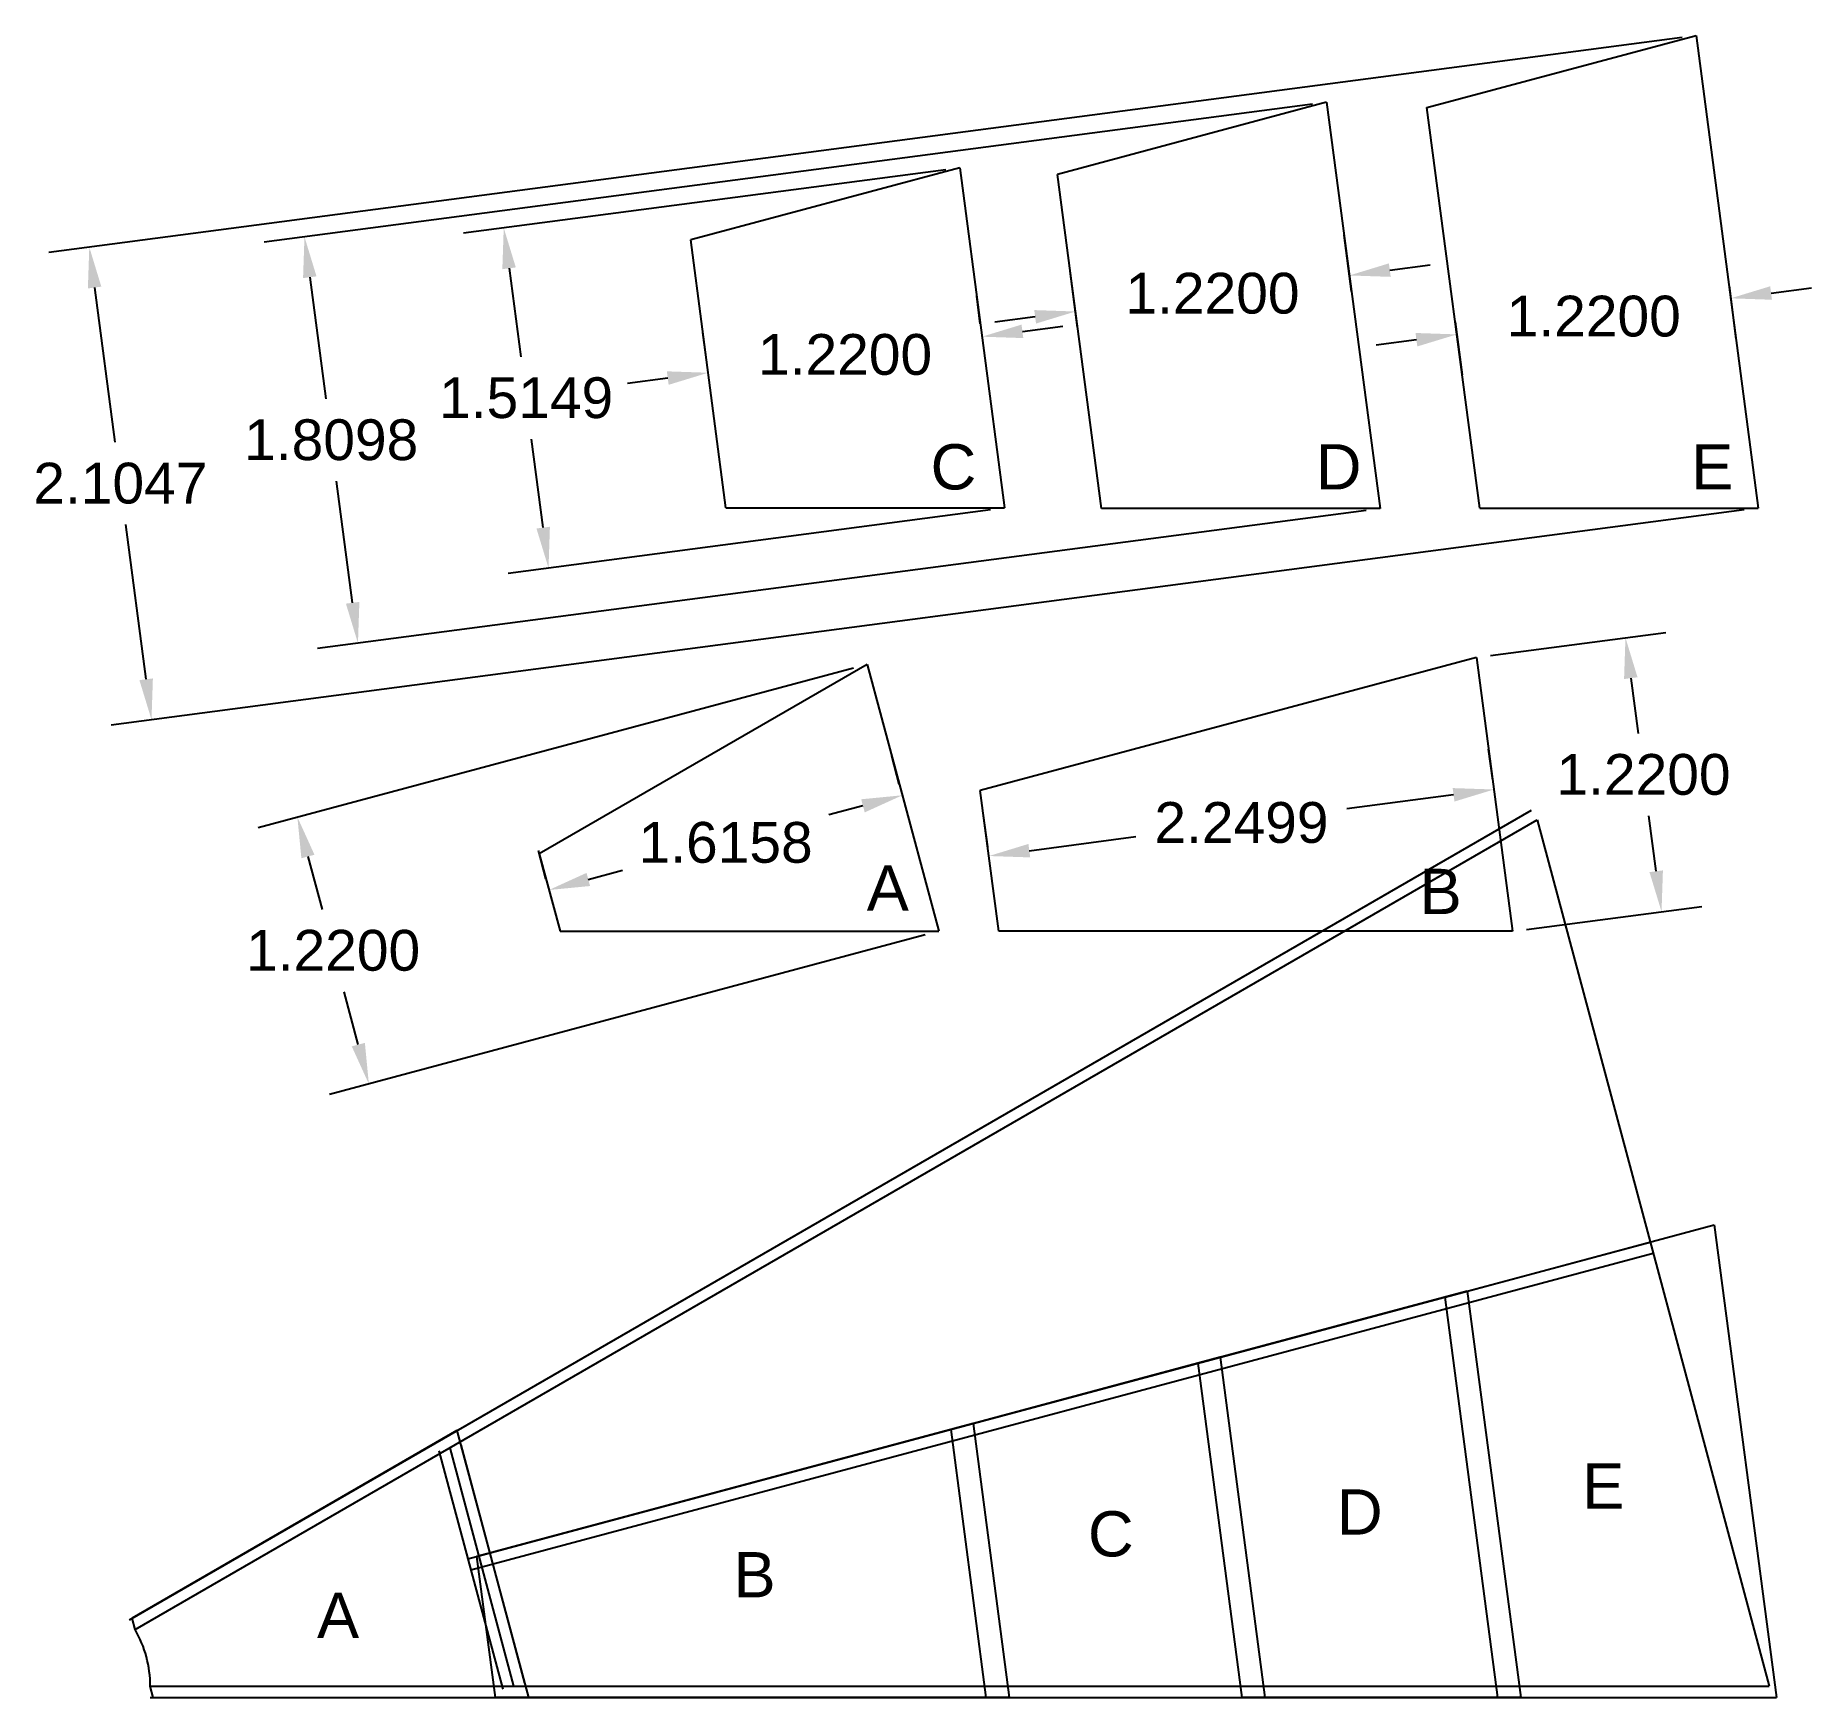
# Model space of a CAD drawing. Header units: inches. Extents: x -0.01 to 7.84, y -0.05 to 7.29.
import ezdxf

# ---------------------------------------------------------------- set-up
doc = ezdxf.new("R2010")
doc.units = ezdxf.units.IN
doc.header["$MEASUREMENT"] = 0
for name, color, linetype in [('A_straight', 5, 'Continuous'), ('panelA', 5, 'Continuous'), ('panelB', 1, 'Continuous'), ('panelC', 6, 'Continuous'), ('panelD', 4, 'Continuous'), ('panelE', 3, 'Continuous')]:
    doc.layers.add(name, color=color, linetype=linetype)
doc.styles.get("Standard").update_dxf_attribs({"font": 'arial.ttf'})
doc.dimstyles.get("Standard").update_dxf_attribs({"dimtxt": 0.18, "dimasz": 0.18, "dimexe": 0.18, "dimexo": 0.0625, "dimgap": 0.09, "dimtad": 0, "dimtih": 1, "dimtoh": 1, "dimdec": 4, "dimzin": 0, "dimdsep": 46, "dimtxsty": 'Standard', "dimcen": 0.09, "dimadec": 0, "dimazin": 0, "dimtfac": 1, "dimtdec": 4, "dimtofl": 0, "dimtmove": 0, "dimatfit": 3, "dimfxl": 1, "dimtolj": 1, "dimtzin": 0, "dimarcsym": 0})

# ---------------------------------------------------------------- blocks, each defined once
blk = doc.blocks.new('*D12')
at = {"layer": 'Defpoints', "color": 0}
for p in [(3.8217, 3.9336), (3.8247, 3.9224), (2.264, 3.5042)]:
    blk.add_point(p, dxfattribs=at)
at = {"layer": 'panelA', "color": 0, "lineweight": -2}
for p, q in [((3.8085, 3.9828), (3.7751, 4.1075)), ((3.6478, 3.887), (3.4969, 3.8466)), ((2.2478, 3.5646), (2.2144, 3.6893)), ((2.4348, 3.562), (2.5857, 3.6024))]:
    blk.add_line(p, q, dxfattribs=at)
at = {"layer": 'panelA', "color": 0}
for points in [[(3.6556, 3.8581), (3.64, 3.916), (3.8217, 3.9336)], [(2.427, 3.591), (2.4426, 3.533), (2.2609, 3.5154)]]:
    blk.add_solid(points, dxfattribs=at)
at = {"layer": 'panelA', "color": 0, "insert": (3.0413, 3.7245), "char_height": 0.18, "attachment_point": 5}
blk.add_mtext('\\A1;1.6158', dxfattribs=at)
blk = doc.blocks.new('*D13')
at = {"layer": 'Defpoints', "color": 0}
for p in [(6.4349, 3.9592), (6.4377, 3.938), (4.2071, 3.6443)]:
    blk.add_point(p, dxfattribs=at)
at = {"layer": 'panelB', "color": 0, "lineweight": -2}
for p, q in [((6.4295, 3.9999), (6.4114, 4.1376)), ((6.2564, 3.9357), (5.7854, 3.8737)), ((4.1989, 3.7063), (4.1808, 3.844)), ((4.3827, 3.689), (4.8538, 3.751))]:
    blk.add_line(p, q, dxfattribs=at)
at = {"layer": 'panelB', "color": 0}
for points in [[(6.2604, 3.906), (6.2525, 3.9654), (6.4349, 3.9592)], [(4.3788, 3.7188), (4.3867, 3.6593), (4.2043, 3.6655)]]:
    blk.add_solid(points, dxfattribs=at)
at = {"layer": 'panelB', "color": 0, "insert": (5.3196, 3.8124), "char_height": 0.18, "attachment_point": 5}
blk.add_mtext('\\A1;2.2499', dxfattribs=at)
blk = doc.blocks.new('*D14')
at = {"layer": 'Defpoints', "color": 0}
for p in [(4.1737, 5.9586), (4.1744, 5.9532), (2.9648, 5.794)]:
    blk.add_point(p, dxfattribs=at)
at = {"layer": 'panelC', "color": 0, "lineweight": -2}
for p, q in [((4.1662, 6.0152), (4.1502, 6.1371)), ((2.9567, 5.8559), (2.9406, 5.9778)), ((4.3521, 5.9821), (4.5306, 6.0056)), ((2.7857, 5.7759), (2.6072, 5.7524))]:
    blk.add_line(p, q, dxfattribs=at)
at = {"layer": 'panelC', "color": 0}
for points in [[(4.3482, 6.0119), (4.3561, 5.9524), (4.1737, 5.9586)], [(2.7896, 5.7461), (2.7817, 5.8056), (2.9641, 5.7994)]]:
    blk.add_solid(points, dxfattribs=at)
at = {"layer": 'panelC', "color": 0, "insert": (3.5689, 5.879), "char_height": 0.18, "attachment_point": 5}
blk.add_mtext('\\A1;1.2200', dxfattribs=at)
blk = doc.blocks.new('*D15')
at = {"layer": 'Defpoints', "color": 0}
for p in [(5.7964, 6.229), (5.8138, 6.0967), (4.6042, 5.9375)]:
    blk.add_point(p, dxfattribs=at)
at = {"layer": 'panelD', "color": 0, "lineweight": -2}
for p, q in [((5.8056, 6.1587), (5.7729, 6.4075)), ((5.9748, 6.2525), (6.1533, 6.276)), ((4.5961, 5.9994), (4.5633, 6.2483)), ((4.4084, 6.0463), (4.2299, 6.0228))]:
    blk.add_line(p, q, dxfattribs=at)
at = {"layer": 'panelD', "color": 0}
for points in [[(5.9709, 6.2823), (5.9788, 6.2228), (5.7964, 6.229)], [(4.4123, 6.0166), (4.4044, 6.0761), (4.5868, 6.0698)]]:
    blk.add_solid(points, dxfattribs=at)
at = {"layer": 'panelD', "color": 0, "insert": (5.1916, 6.1494), "char_height": 0.18, "attachment_point": 5}
blk.add_mtext('\\A1;1.2200', dxfattribs=at)
blk = doc.blocks.new('*D16')
at = {"layer": 'Defpoints', "color": 0}
for p in [(7.4649, 6.245), (7.4804, 6.128), (6.2554, 6.0858)]:
    blk.add_point(p, dxfattribs=at)
at = {"layer": 'panelE', "color": 0, "lineweight": -2}
for p, q in [((7.4731, 6.1831), (7.5039, 5.9495)), ((7.6588, 6.1515), (7.8373, 6.1749)), ((6.2635, 6.0238), (6.2943, 5.7903)), ((6.0923, 5.9452), (5.9139, 5.9217))]:
    blk.add_line(p, q, dxfattribs=at)
at = {"layer": 'panelE', "color": 0}
for points in [[(7.6549, 6.1812), (7.6627, 6.1217), (7.4804, 6.128)], [(6.0963, 5.9155), (6.0884, 5.975), (6.2708, 5.9687)]]:
    blk.add_solid(points, dxfattribs=at)
at = {"layer": 'panelE', "color": 0, "insert": (6.8756, 6.0483), "char_height": 0.18, "attachment_point": 5}
blk.add_mtext('\\A1;1.2200', dxfattribs=at)
blk = doc.blocks.new('*D17')
at = {"layer": 'Defpoints', "color": 0}
for p in [(4.0755, 6.7042), (4.2733, 5.2022), (2.2591, 4.9371)]:
    blk.add_point(p, dxfattribs=at)
at = {"layer": 'panelC', "color": 0, "lineweight": -2}
for p, q in [((4.0136, 6.696), (1.8829, 6.4155)), ((2.0848, 6.2606), (2.1363, 5.8699)), ((2.2356, 5.1155), (2.1841, 5.5062)), ((4.2113, 5.1941), (2.0806, 4.9136))]:
    blk.add_line(p, q, dxfattribs=at)
at = {"layer": 'panelC', "color": 0}
for points in [[(2.1146, 6.2645), (2.0551, 6.2566), (2.0613, 6.439)], [(2.2058, 5.1116), (2.2653, 5.1194), (2.2591, 4.9371)]]:
    blk.add_solid(points, dxfattribs=at)
at = {"layer": 'panelC', "color": 0, "insert": (2.1602, 5.688), "char_height": 0.18, "attachment_point": 5}
blk.add_mtext('\\A1;1.5149', dxfattribs=at)
blk = doc.blocks.new('*D18')
at = {"layer": 'Defpoints', "color": 0}
for p in [(5.6957, 6.9939), (5.9319, 5.1996), (1.4174, 4.6052)]:
    blk.add_point(p, dxfattribs=at)
at = {"layer": 'panelD', "color": 0, "lineweight": -2}
for p, q in [((5.6337, 6.9857), (1.0027, 6.376)), ((1.2047, 6.2211), (1.2754, 5.6842)), ((1.3939, 4.7837), (1.3232, 5.3205)), ((5.8699, 5.1914), (1.2389, 4.5817))]:
    blk.add_line(p, q, dxfattribs=at)
at = {"layer": 'panelD', "color": 0}
for points in [[(1.2344, 6.225), (1.1749, 6.2172), (1.1812, 6.3995)], [(1.3642, 4.7798), (1.4237, 4.7876), (1.4174, 4.6052)]]:
    blk.add_solid(points, dxfattribs=at)
at = {"layer": 'panelD', "color": 0, "insert": (1.2993, 5.5024), "char_height": 0.18, "attachment_point": 5}
blk.add_mtext('\\A1;1.8098', dxfattribs=at)
blk = doc.blocks.new('*D19')
at = {"layer": 'Defpoints', "color": 0}
for p in [(7.3276, 7.2884), (0.2308, 6.3541), (7.6023, 5.2017)]:
    blk.add_point(p, dxfattribs=at)
at = {"layer": 'panelE', "color": 0, "lineweight": -2}
for p, q in [((7.2656, 7.2802), (0.0523, 6.3306)), ((0.2542, 6.1756), (0.3442, 5.4926)), ((7.5403, 5.1935), (0.327, 4.2439)), ((0.482, 4.4458), (0.3921, 5.1289))]:
    blk.add_line(p, q, dxfattribs=at)
at = {"layer": 'panelE', "color": 0}
for points in [[(0.284, 6.1795), (0.2245, 6.1717), (0.2308, 6.3541)], [(0.4522, 4.4419), (0.5117, 4.4497), (0.5055, 4.2674)]]:
    blk.add_solid(points, dxfattribs=at)
at = {"layer": 'panelE', "color": 0, "insert": (0.3681, 5.3107), "char_height": 0.18, "attachment_point": 5}
blk.add_mtext('\\A1;2.1047', dxfattribs=at)
blk = doc.blocks.new('*D20')
at = {"layer": 'Defpoints', "color": 0}
for p in [(3.6668, 4.5116), (3.9825, 3.3332), (1.4656, 2.6588)]:
    blk.add_point(p, dxfattribs=at)
at = {"layer": 'panelA', "color": 0, "lineweight": -2}
for p, q in [((3.6064, 4.4954), (0.976, 3.7906)), ((1.1964, 3.6633), (1.259, 3.4298)), ((3.9222, 3.317), (1.2917, 2.6122)), ((1.419, 2.8326), (1.3565, 3.0661))]:
    blk.add_line(p, q, dxfattribs=at)
at = {"layer": 'panelA', "color": 0}
for points in [[(1.2254, 3.6711), (1.1675, 3.6556), (1.1499, 3.8372)], [(1.39, 2.8249), (1.448, 2.8404), (1.4656, 2.6588)]]:
    blk.add_solid(points, dxfattribs=at)
at = {"layer": 'panelA', "color": 0, "insert": (1.3077, 3.248), "char_height": 0.18, "attachment_point": 5}
blk.add_mtext('\\A1;1.2200', dxfattribs=at)
blk = doc.blocks.new('*D21')
at = {"layer": 'Defpoints', "color": 0}
for p in [(6.3581, 4.5427), (7.175, 3.4198), (6.5173, 3.3332)]:
    blk.add_point(p, dxfattribs=at)
at = {"layer": 'panelB', "color": 0, "lineweight": -2}
for p, q in [((6.42, 4.5509), (7.1942, 4.6528)), ((7.0392, 4.4509), (7.0714, 4.2064)), ((7.1515, 3.5982), (7.1193, 3.8427)), ((6.5793, 3.3413), (7.3535, 3.4433))]:
    blk.add_line(p, q, dxfattribs=at)
at = {"layer": 'panelB', "color": 0}
for points in [[(7.069, 4.4548), (7.0095, 4.447), (7.0157, 4.6293)], [(7.1218, 3.5943), (7.1812, 3.6021), (7.175, 3.4198)]]:
    blk.add_solid(points, dxfattribs=at)
at = {"layer": 'panelB', "color": 0, "insert": (7.0954, 4.0246), "char_height": 0.18, "attachment_point": 5}
blk.add_mtext('\\A1;1.2200', dxfattribs=at)

msp = doc.modelspace()

# ---------------------------------------------------------------- linework, layer by layer
for p, q in [((0.40801, 0.2933), (6.60009, 3.8683)), ((0.43301, 0.25), (6.62509, 3.825)), ((6.62509, 3.825), (7.65, 0)), ((1.90284, 0.56163), (7.12461, 1.9608)), ((1.91578, 0.51333), (7.13755, 1.9125)), ((1.77477, 1.03961), (2.0568, -0.01294)), ((1.82307, 1.05255), (2.1051, 0)), ((1.87136, 1.06549), (2.15339, 0.01294)), ((0.5, 0), (7.65, 0)), ((0.5, -0.05), (7.65, -0.05))]:
    msp.add_line(p, q)
msp.add_arc((0, 0), 0.5, 0, 30)
at = {"layer": 'A_straight'}
msp.add_line((2.21813, 3.67523), (2.30978, 3.33318), dxfattribs=at)
at = {"layer": 'panelA'}
for p, q in [((3.66678, 4.51161), (2.21813, 3.67523)), ((3.66678, 4.51161), (3.98254, 3.33318)), ((2.30978, 3.33318), (3.98334, 3.33318)), ((1.8545, 1.12843), (0.41962, 0.3)), ((1.8545, 1.12843), (2.17026, -0.05)), ((0.5134, -0.05), (2.17106, -0.05))]:
    msp.add_line(p, q, dxfattribs=at)
for points in [[(0.43301, 0.25), (0.41962, 0.3)], [(0.5134, -0.05), (0.5, 0)]]:
    msp.add_lwpolyline(points, dxfattribs=at)
msp.add_arc((0, 0), 0.5, 0, 30, dxfattribs=at)
at = {"layer": 'panelB'}
for p, q in [((6.35807, 4.54275), (4.16612, 3.95541)), ((6.35807, 4.54275), (6.51732, 3.33318)), ((6.51732, 3.33318), (4.24804, 3.33318)), ((4.13436, 1.15956), (1.94241, 0.57223)), ((4.13436, 1.15956), (4.2936, -0.05)), ((4.2936, -0.05), (2.02432, -0.05))]:
    msp.add_line(p, q, dxfattribs=at)
for points in [[(4.24804, 3.33318), (4.16612, 3.95541)], [(2.02432, -0.05), (1.94241, 0.57223)]]:
    msp.add_lwpolyline(points, dxfattribs=at)
at = {"layer": 'panelC'}
for p, q in [((4.07553, 6.70419), (2.88693, 6.3857)), ((3.04274, 5.20225), (4.27327, 5.20225)), ((5.22553, 1.45194), (4.03694, 1.13346)), ((4.19274, -0.05), (5.42327, -0.05))]:
    msp.add_line(p, q, dxfattribs=at)
for points in [[(4.07553, 6.70419), (4.27327, 5.20225)], [(3.04274, 5.20225), (2.88693, 6.3857)], [(5.22553, 1.45194), (5.42327, -0.05)], [(4.19274, -0.05), (4.03694, 1.13346)]]:
    msp.add_lwpolyline(points, dxfattribs=at)
at = {"layer": 'panelD'}
for p, q in [((5.69568, 6.99388), (4.50709, 6.67539)), ((5.93191, 5.19956), (4.70138, 5.19956)), ((6.31671, 1.74432), (5.12811, 1.42584)), ((6.55293, -0.05), (5.32241, -0.05))]:
    msp.add_line(p, q, dxfattribs=at)
for points in [[(5.69568, 6.99388), (5.93191, 5.19956)], [(4.70138, 5.19956), (4.50709, 6.67539)], [(6.31671, 1.74432), (6.55293, -0.05)], [(5.32241, -0.05), (5.12811, 1.42584)]]:
    msp.add_lwpolyline(points, dxfattribs=at)
at = {"layer": 'panelE'}
for p, q in [((6.13899, 6.9699), (7.32759, 7.28838)), ((6.37178, 5.20168), (7.60231, 5.20168)), ((6.21928, 1.71821), (7.40788, 2.0367)), ((6.45207, -0.05), (7.6826, -0.05))]:
    msp.add_line(p, q, dxfattribs=at)
for points in [[(7.32759, 7.28838), (7.60231, 5.20168)], [(6.37178, 5.20168), (6.13899, 6.9699)], [(7.40788, 2.0367), (7.6826, -0.05)], [(6.45207, -0.05), (6.21928, 1.71821)]]:
    msp.add_lwpolyline(points, dxfattribs=at)

# ---------------------------------------------------------------- texts
at = {"layer": 'panelA', "char_height": 0.2, "width": 0.602449, "attachment_point": 1}
for insert in [(3.66438, 3.62373), (1.23638, 0.4122)]:
    msp.add_mtext('{A}', dxfattribs=dict(at, insert=insert))
at = {"layer": 'panelB', "char_height": 0.2, "width": 0.602449, "attachment_point": 1}
for insert in [(6.1065, 3.60904), (3.07596, 0.59206)]:
    msp.add_mtext('{B}', dxfattribs=dict(at, insert=insert))
at = {"layer": 'panelC', "char_height": 0.2, "width": 0.602449, "attachment_point": 1}
for insert in [(3.9465, 5.48397), (4.6416, 0.77249)]:
    msp.add_mtext('{C}', dxfattribs=dict(at, insert=insert))
at = {"layer": 'panelD', "char_height": 0.2, "width": 0.602449, "attachment_point": 1}
for insert in [(5.64805, 5.48397), (5.7415, 0.86911)]:
    msp.add_mtext('{D}', dxfattribs=dict(at, insert=insert))
at = {"layer": 'panelE', "char_height": 0.2, "width": 0.602449, "attachment_point": 1}
for insert in [(7.30552, 5.48397), (6.82477, 0.98399)]:
    msp.add_mtext('{E}', dxfattribs=dict(at, insert=insert))

# ---------------------------------------------------------------- dimensions: what is measured, and where the dimension line sits
at = {"layer": 'panelA'}
for p1, p2, distance, picture, middle in [((3.66678, 4.51161), (3.98254, 3.33318), -2.60571, '*D20', (1.30773, 3.24799)), ((2.26395, 3.50421), (3.82466, 3.9224), 0.01162, '*D12', (3.0413, 3.72453))]:
    dim = msp.add_aligned_dim(p1=p1, p2=p2, distance=distance, dimstyle='Standard', dxfattribs=at)
    dim.commit()
    dim.dimension.update_dxf_attribs({"geometry": picture, "text_midpoint": middle})
at = {"layer": 'panelB'}
for p1, p2, distance, picture, middle in [((6.35807, 4.54275), (6.51732, 3.33318), 0.66335, '*D21', (7.09537, 4.02455)), ((4.20708, 3.6443), (6.43769, 3.93797), 0.02141, '*D13', (5.31959, 3.81236))]:
    dim = msp.add_aligned_dim(p1=p1, p2=p2, distance=distance, dimstyle='Standard', dxfattribs=at)
    dim.commit()
    dim.dimension.update_dxf_attribs({"geometry": picture, "text_midpoint": middle})
at = {"layer": 'panelC'}
for p1, p2, distance, picture, middle in [((4.07553, 6.70419), (4.27327, 5.20225), -2.03158, '*D17', (2.1602, 5.68804)), ((2.96484, 5.79397), (4.1744, 5.95322), 0.00544, '*D14', (3.56891, 5.87899))]:
    dim = msp.add_aligned_dim(p1=p1, p2=p2, distance=distance, dimstyle='Standard', dxfattribs=at)
    dim.commit()
    dim.dimension.update_dxf_attribs({"geometry": picture, "text_midpoint": middle})
at = {"layer": 'panelD'}
for p1, p2, distance, picture, middle in [((5.69568, 6.99388), (5.93191, 5.19956), -4.55346, '*D18', (1.29929, 5.50237)), ((4.60423, 5.93747), (5.8138, 6.09672), 0.13347, '*D15', (5.19159, 6.14942))]:
    dim = msp.add_aligned_dim(p1=p1, p2=p2, distance=distance, dimstyle='Standard', dxfattribs=at)
    dim.commit()
    dim.dimension.update_dxf_attribs({"geometry": picture, "text_midpoint": middle})
at = {"layer": 'panelE'}
for p1, p2, distance, picture, middle in [((7.60231, 5.20168), (7.32759, 7.28838), 7.15808, '*D19', (0.36811, 5.31071)), ((6.25539, 6.08579), (7.46495, 6.24503), -0.11808, '*D16', (6.87558, 6.04834))]:
    dim = msp.add_aligned_dim(p1=p1, p2=p2, distance=distance, dimstyle='Standard', dxfattribs=at)
    dim.commit()
    dim.dimension.update_dxf_attribs({"geometry": picture, "text_midpoint": middle})

doc.saveas('drawing.dxf')
